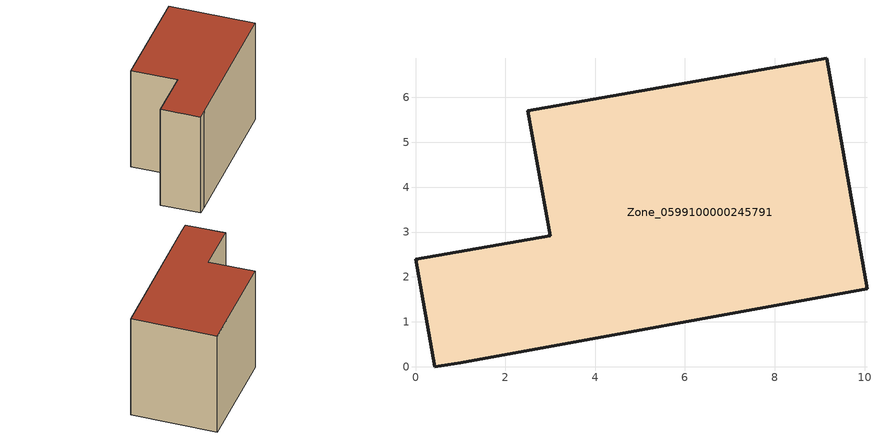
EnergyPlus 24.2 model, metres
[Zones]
Zone_0599100000245791
 floor ground (C_G): 9.16,6.87 10.05,1.74 1.01,0.09 0.43,0 0,2.39 3,2.92 2.5,5.7 z0
 wall outside (C_F): 0,2.39 0.43,0 1.01,0.09 10.05,1.74 9.16,6.87 2.5,5.7 3,2.92 0,2.39 z0:6.71
 roof outside (C_R): 9.16,6.87 2.5,5.7 3,2.92 0,2.39 0.43,0 1.01,0.09 10.05,1.74 z6.71
[BUILDING]
Pand.0599100000245791: North Axis=0; Terrain=City; Loads Convergence Tolerance Value=0.04; Temperature Convergence Tolerance Value=0.4; Solar Distribution=FullExterior; Maximum Number of Warmup Days=25; Minimum Number of Warmup Days=1
[Site:Location]
Rotterdam.The.Hague.AP_ZH_NLD Design_Conditions: Latitude=51.96; Longitude=4.45; Time Zone=1; Elevation=-4.5
[SITE:GROUNDTEMPERATURE:BUILDINGSURFACE]
18, 18, 18, 18, 18, 18, 18, 18, 18, 18, 18, 18
[MATERIAL] Thermal Absorptance=0.9; Solar Absorptance=0.7; Visible Absorptance=0.7
Name | Roughness | Thickness | Conductivity | Density | Specific Heat
G.TI.1946 | MediumSmooth | 0.15 | 1 | 540 | 1210
F.TI.1946 | Rough | 0.3 | 0.857143 | 1920 | 840
R.TI.1946 | MediumRough | 0.2 | 0.1 | 1500 | 1000
[CONSTRUCTION]
C_G: G.TI.1946
C_F: F.TI.1946
C_R: R.TI.1946
[ZONE]
Zone_0599100000245791: Type=1; Multiplier=1; Ceiling Height=Autocalculate; Volume=Autocalculate; Floor Area=autocalculate; Part of Total Floor Area=Yes
[ZONEINFILTRATION:DESIGNFLOWRATE]
Infil_Zone_0599100000245791: Zone or ZoneList or Space or SpaceList=Zone_0599100000245791; Schedule=AlwaysOn; Design Flow Rate Calculation Method=Flow/Area; Flow Rate per Floor Area=0.003; Constant Term Coefficient=1; Temperature Term Coefficient=0; Velocity Term Coefficient=0; Velocity Squared Term Coefficient=0
[HVACTEMPLATE:ZONE:IDEALLOADSAIRSYSTEM]
Zone_0599100000245791: Maximum Heating Supply Air Temperature=50; Minimum Cooling Supply Air Temperature=13; Maximum Heating Supply Air Humidity Ratio=0.0156; Minimum Cooling Supply Air Humidity Ratio=0.0077; Heating Limit=NoLimit; Cooling Limit=NoLimit; Dehumidification Control Type=ConstantSensibleHeatRatio; Cooling Sensible Heat Ratio=0.7; Dehumidification Setpoint=60; Humidification Control Type=None; Humidification Setpoint=30; Outdoor Air Method=None; Outdoor Air Flow Rate per Person=0.00944; Outdoor Air Flow Rate per Zone Floor Area=0; Outdoor Air Flow Rate per Zone=0; Demand Controlled Ventilation Type=None; Outdoor Air Economizer Type=NoEconomizer; Heat Recovery Type=None; Sensible Heat Recovery Effectiveness=0.7; Latent Heat Recovery Effectiveness=0.65
[ZONECONTROL:THERMOSTAT]
ThermostatControl_Zone_0599100000245791: Zone or ZoneList=Zone_0599100000245791; Control Type Schedule=DualSetpointControlType; Control 1=Thermostat_Zone_0599100000245791; Temperature Difference Between Cutout And Setpoint=0
[THERMOSTATSETPOINT:DUALSETPOINT]
Thermostat_Zone_0599100000245791: Heating Setpoint Temperature Schedule=HeatingSetpoint_Zone_0599100000245791; Cooling Setpoint Temperature Schedule=CoolingSetpoint_Zone_0599100000245791
[SCHEDULE:COMPACT]
HeatingSetpoint_Zone_0599100000245791: Through: 12/31, For: AllDays, Until: 24:00, 21
CoolingSetpoint_Zone_0599100000245791: Through: 12/31, For: AllDays, Until: 24:00, 24
DualSetpointControlType: Through: 12/31, For: AllDays, Until: 24:00, 4
AlwaysOn: Through: 12/31, For: AllDays, Until: 24:00, 1
